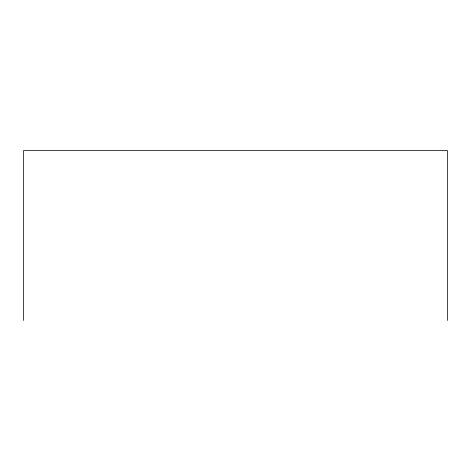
<?xml version="1.0" encoding="UTF-8"?>
<svg xmlns="http://www.w3.org/2000/svg" width="471" height="471" viewBox="0 0 471 471"><rect width="100%" height="100%" fill="white"/><g stroke="black" fill="none" stroke-linecap="round" stroke-linejoin="round"><path stroke-width="0.71" d="M447.45 320.427L447.45 150.573L23.55 150.573L23.55 320.427"/></g></svg>
